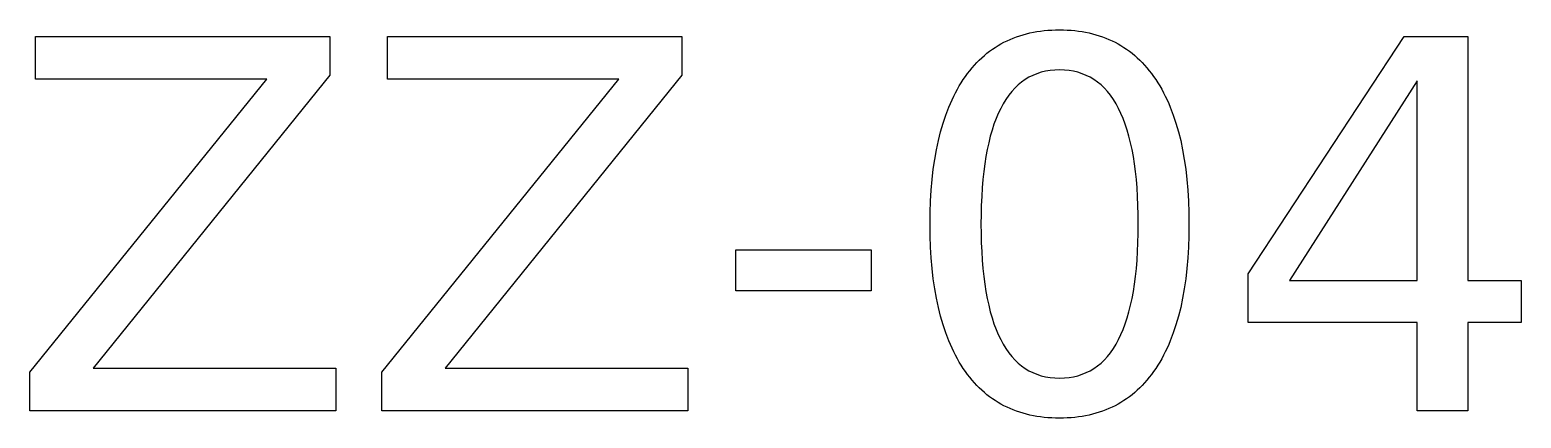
# Model space of a CAD drawing. Header units: millimetres. Extents: x -3.84 to 3.84, y -1 to 1.
import ezdxf

# ---------------------------------------------------------------- set-up
doc = ezdxf.new("R2010")
doc.units = ezdxf.units.MM
doc.layers.add('LASER_MARK', color=7, linetype='Continuous')

msp = doc.modelspace()

# ---------------------------------------------------------------- linework, layer by layer
at = {"layer": 'LASER_MARK'}
for points in [[(1.461589, 1), (1.481693, 0.99975), (1.5015, 0.998999), (1.521009, 0.997747), (1.540218, 0.995995), (1.559128, 0.993743), (1.577739, 0.99099), (1.596052, 0.987736), (1.614066, 0.983982), (1.631781, 0.979727), (1.649197, 0.974971), (1.666314, 0.969715), (1.683132, 0.963959), (1.699652, 0.957701), (1.715873, 0.950944), (1.731794, 0.943685), (1.747418, 0.935926), (1.762742, 0.927667), (1.777768, 0.918907), (1.792493, 0.909646), (1.806922, 0.899885), (1.821051, 0.889623), (1.834881, 0.878861), (1.848413, 0.867598), (1.861645, 0.855834), (1.874579, 0.84357), (1.887213, 0.830806), (1.899549, 0.81754), (1.911587, 0.803775), (1.923324, 0.789508), (1.934764, 0.774741), (1.945905, 0.759474), (1.956747, 0.743706), (1.967272, 0.727461), (1.977463, 0.710763), (1.98732, 0.693613), (1.996842, 0.676011), (2.006031, 0.657955), (2.014887, 0.639447), (2.023406, 0.620487), (2.031593, 0.601073), (2.046964, 0.560889), (2.060997, 0.518893), (2.073695, 0.475087), (2.085055, 0.429471), (2.095078, 0.382043), (2.103766, 0.332805), (2.111117, 0.281757), (2.117131, 0.228898), (2.12181, 0.174228), (2.125152, 0.117747), (2.127157, 0.059456), (2.127825, -0.000646), (2.127157, -0.060591), (2.125152, -0.118736), (2.12181, -0.17508), (2.117131, -0.229624), (2.111117, -0.282367), (2.103766, -0.33331), (2.095078, -0.382452), (2.085055, -0.429793), (2.073695, -0.475334), (2.060997, -0.519075), (2.046964, -0.561015), (2.031593, -0.601154), (2.023406, -0.620548), (2.014887, -0.639493), (2.006031, -0.657987), (1.996842, -0.676031), (1.98732, -0.693625), (1.977463, -0.710769), (1.967272, -0.727462), (1.956747, -0.743706), (1.945905, -0.759474), (1.934764, -0.774741), (1.923324, -0.789508), (1.911587, -0.803775), (1.899549, -0.81754), (1.887213, -0.830806), (1.874579, -0.84357), (1.861645, -0.855834), (1.848413, -0.867598), (1.834881, -0.878861), (1.821051, -0.889623), (1.806922, -0.899885), (1.792493, -0.909646), (1.777768, -0.918907), (1.762742, -0.927667), (1.747418, -0.935926), (1.731794, -0.943685), (1.715873, -0.950944), (1.699652, -0.957701), (1.683132, -0.963959), (1.666314, -0.969715), (1.649197, -0.974971), (1.631781, -0.979727), (1.614066, -0.983982), (1.596052, -0.987736), (1.577739, -0.99099), (1.559128, -0.993743), (1.540218, -0.995995), (1.521009, -0.997747), (1.5015, -0.998999), (1.481693, -0.99975), (1.461589, -1), (1.441482, -0.99975), (1.421675, -0.998999), (1.402168, -0.997747), (1.382959, -0.995995), (1.364049, -0.993743), (1.345436, -0.99099), (1.327125, -0.987736), (1.309111, -0.983982), (1.291396, -0.979727), (1.27398, -0.974971), (1.256863, -0.969715), (1.240044, -0.963959), (1.223525, -0.957701), (1.207304, -0.950944), (1.191381, -0.943685), (1.175759, -0.935926), (1.160435, -0.927667), (1.145409, -0.918907), (1.130682, -0.909646), (1.116255, -0.899885), (1.102125, -0.889623), (1.088296, -0.878861), (1.074764, -0.867598), (1.061532, -0.855834), (1.048597, -0.84357), (1.035964, -0.830806), (1.023628, -0.81754), (1.011591, -0.803775), (0.999851, -0.789508), (0.988413, -0.774741), (0.977272, -0.759474), (0.96643, -0.743706), (0.955905, -0.727462), (0.945714, -0.710769), (0.935856, -0.693625), (0.926334, -0.676031), (0.917144, -0.657987), (0.90829, -0.639493), (0.89977, -0.620548), (0.891584, -0.601154), (0.876213, -0.561015), (0.86218, -0.519075), (0.849482, -0.475334), (0.838121, -0.429793), (0.828098, -0.382452), (0.819409, -0.33331), (0.812058, -0.282367), (0.806045, -0.229624), (0.801367, -0.17508), (0.798025, -0.118736), (0.796021, -0.060591), (0.795352, -0.000646), (0.796021, 0.059456), (0.798025, 0.117747), (0.801367, 0.174228), (0.806045, 0.228898), (0.812058, 0.281757), (0.819409, 0.332805), (0.828098, 0.382043), (0.838121, 0.429471), (0.849482, 0.475087), (0.86218, 0.518893), (0.876213, 0.560889), (0.891584, 0.601073), (0.89977, 0.620487), (0.90829, 0.639447), (0.917144, 0.657955), (0.926334, 0.676011), (0.935856, 0.693613), (0.945714, 0.710763), (0.955905, 0.727461), (0.96643, 0.743706), (0.977272, 0.759474), (0.988413, 0.774741), (0.999851, 0.789508), (1.011591, 0.803775), (1.023628, 0.81754), (1.035964, 0.830806), (1.048597, 0.84357), (1.061532, 0.855834), (1.074764, 0.867598), (1.088296, 0.878861), (1.102125, 0.889623), (1.116255, 0.899885), (1.130682, 0.909646), (1.145409, 0.918907), (1.160435, 0.927667), (1.175759, 0.935926), (1.191381, 0.943685), (1.207304, 0.950944), (1.223525, 0.957701), (1.240044, 0.963959), (1.256863, 0.969715), (1.27398, 0.974971), (1.291396, 0.979727), (1.309111, 0.983982), (1.327125, 0.987736), (1.345436, 0.99099), (1.364049, 0.993743), (1.382959, 0.995995), (1.402168, 0.997747), (1.421675, 0.998999), (1.441482, 0.99975)], [(-3.807617, 0.965139), (-2.293092, 0.965139), (-2.293092, 0.766301), (-3.511944, -0.74306), (-2.263395, -0.74306), (-2.263395, -0.962556), (-3.837314, -0.962556), (-3.837314, -0.763719), (-2.618463, 0.745642), (-3.807617, 0.745642)], [(-1.996126, 0.965139), (-0.481601, 0.965139), (-0.481601, 0.766301), (-1.700452, -0.74306), (-0.451904, -0.74306), (-0.451904, -0.962556), (-2.025824, -0.962556), (-2.025824, -0.763719), (-0.806973, 0.745642), (-1.996126, 0.745642)], [(3.234344, 0.965139), (3.562299, 0.965139), (3.562299, -0.291156), (3.837315, -0.291156), (3.837315, -0.50807), (3.562299, -0.50807), (3.562299, -0.962556), (3.302776, -0.962556), (3.302776, -0.50807), (2.432538, -0.50807), (2.432538, -0.256294)], [(1.461589, 0.793415), (1.436802, 0.792641), (1.412797, 0.790318), (1.389574, 0.786447), (1.367131, 0.781028), (1.345472, 0.77406), (1.324595, 0.765544), (1.304499, 0.75548), (1.285184, 0.743867), (1.266652, 0.730706), (1.248901, 0.715996), (1.231932, 0.699738), (1.215744, 0.681932), (1.200339, 0.662577), (1.185715, 0.641674), (1.171872, 0.619223), (1.158813, 0.595223), (1.146538, 0.569669), (1.135057, 0.542558), (1.124367, 0.513887), (1.114469, 0.483659), (1.105363, 0.451872), (1.097048, 0.418526), (1.089526, 0.383622), (1.082796, 0.347159), (1.076856, 0.309138), (1.07171, 0.269559), (1.067355, 0.228421), (1.063792, 0.185725), (1.06102, 0.14147), (1.059041, 0.095656), (1.057853, 0.048285), (1.057457, -0.000646), (1.057853, -0.049419), (1.059041, -0.096645), (1.06102, -0.142322), (1.063792, -0.186451), (1.067355, -0.229031), (1.07171, -0.270063), (1.076856, -0.309547), (1.082796, -0.347482), (1.089526, -0.383869), (1.097048, -0.418708), (1.105363, -0.451998), (1.114469, -0.48374), (1.124367, -0.513933), (1.135057, -0.542578), (1.146538, -0.569674), (1.158813, -0.595223), (1.171872, -0.619223), (1.185715, -0.641674), (1.200339, -0.662577), (1.215744, -0.681932), (1.231932, -0.699738), (1.248901, -0.715996), (1.266652, -0.730706), (1.285184, -0.743867), (1.304499, -0.75548), (1.324595, -0.765544), (1.345472, -0.77406), (1.367131, -0.781028), (1.389574, -0.786447), (1.412797, -0.790318), (1.436802, -0.792641), (1.461589, -0.793415), (1.486532, -0.792641), (1.510683, -0.790318), (1.534042, -0.786447), (1.556609, -0.781028), (1.578385, -0.77406), (1.599369, -0.765544), (1.61956, -0.75548), (1.638961, -0.743867), (1.657569, -0.730706), (1.675386, -0.715996), (1.69241, -0.699738), (1.708643, -0.681932), (1.724083, -0.662577), (1.738733, -0.641674), (1.752589, -0.619223), (1.765656, -0.595223), (1.777929, -0.569674), (1.789411, -0.542578), (1.8001, -0.513933), (1.809998, -0.48374), (1.819105, -0.451998), (1.827419, -0.418708), (1.834941, -0.383869), (1.841672, -0.347482), (1.847611, -0.309547), (1.852758, -0.270063), (1.857112, -0.229031), (1.860677, -0.186451), (1.863447, -0.142322), (1.865428, -0.096645), (1.866615, -0.049419), (1.86701, -0.000646), (1.866615, 0.048285), (1.865428, 0.095656), (1.863447, 0.14147), (1.860677, 0.185725), (1.857112, 0.228421), (1.852758, 0.269559), (1.847611, 0.309138), (1.841672, 0.347159), (1.834941, 0.383622), (1.827419, 0.418526), (1.819105, 0.451872), (1.809998, 0.483659), (1.8001, 0.513887), (1.789411, 0.542558), (1.777929, 0.569669), (1.765656, 0.595223), (1.752589, 0.619223), (1.738733, 0.641674), (1.724083, 0.662577), (1.708643, 0.681932), (1.69241, 0.699738), (1.675386, 0.715996), (1.657569, 0.730706), (1.638961, 0.743867), (1.61956, 0.75548), (1.599369, 0.765544), (1.578385, 0.77406), (1.556609, 0.781028), (1.534042, 0.786447), (1.510683, 0.790318), (1.486532, 0.792641)], [(3.302776, 0.737895), (2.644286, -0.291156), (3.302776, -0.291156)], [(-0.204002, -0.132343), (0.491931, -0.132343), (0.491931, -0.344093), (-0.204002, -0.344093)]]:
    msp.add_lwpolyline(points, close=True, dxfattribs=at)

doc.saveas('drawing.dxf')
